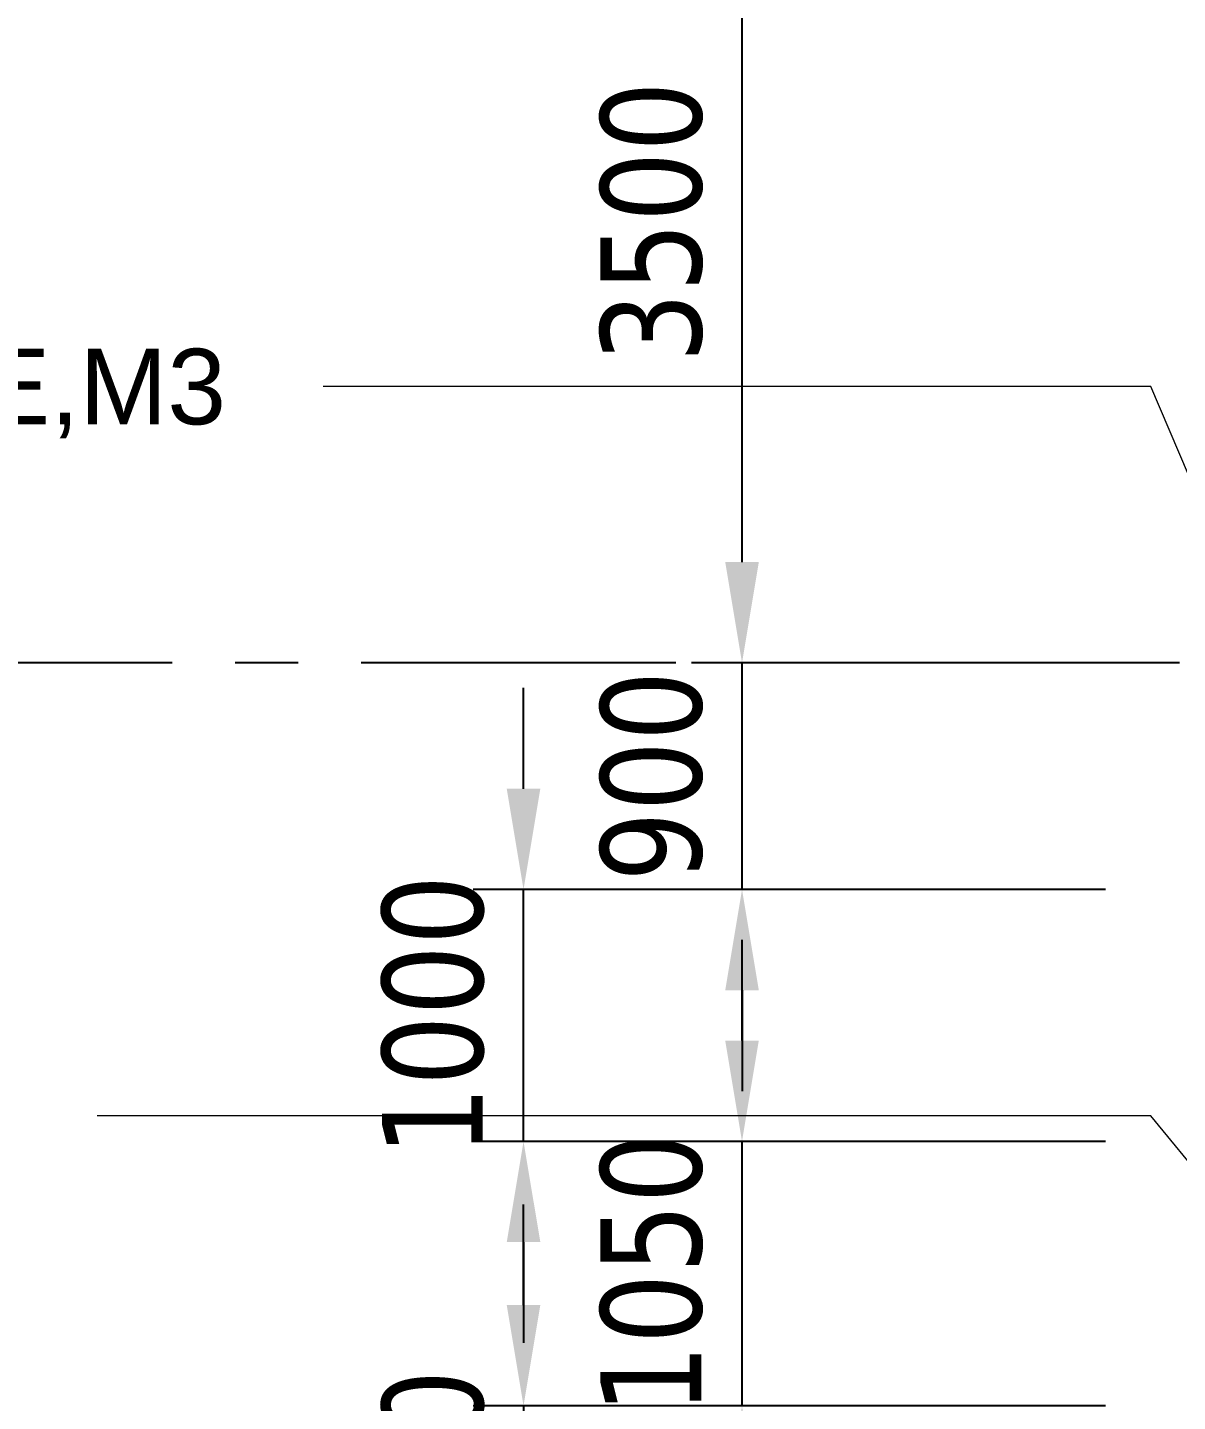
# Model space of a CAD drawing. Header units: millimetres. Extents: x 434053 to 1059003, y -2417481 to 936527.
# Drawn here: x 635589 to 640155, y -2247099 to -2241644 of the extents above; entities that cross this region are included whole.
import ezdxf

# ---------------------------------------------------------------- set-up
doc = ezdxf.new("R2010")
doc.units = ezdxf.units.MM
doc.header["$LTSCALE"] = 1000
doc.header["$MEASUREMENT"] = 0
doc.linetypes.add('CENTER', pattern=[2, 1.25, -0.25, 0.25, -0.25])
doc.layers.get('Defpoints').update_dxf_attribs({"color": 6})
doc.layers.add('A-ANNO-NOTE', color=3, linetype='Continuous', lineweight=5)
doc.layers.add('GRID', color=8, linetype='CENTER')
doc.layers.add('HZHZNEWPLOTLAYER#@$TT', color=7, linetype='Continuous')
doc.styles.add('Arial_1', font='arial.ttf', dxfattribs={"height": 300})
doc.styles.add('VERDANA', font='verdana.ttf', dxfattribs={"width": 0.8})
doc.dimstyles.new('A1-1-120', dxfattribs={"dimscale": 110, "dimtxt": 4, "dimasz": 4, "dimexe": 2, "dimexo": 2, "dimgap": 1.5, "dimtad": 1, "dimdec": 1, "dimdsep": 46, "dimtxsty": 'VERDANA', "dimcen": 0, "dimdle": 1, "dimclrd": 256, "dimclre": 256, "dimclrt": 2, "dimadec": 0, "dimazin": 0, "dimtfac": 1, "dimtdec": 1, "dimtmove": 0, "dimatfit": 2, "dimfxl": 1, "dimtolj": 1, "dimtzin": 0, "dimlwd": -1, "dimlwe": -1, "dimarcsym": 1})

# ---------------------------------------------------------------- blocks, each defined once
blk = doc.blocks.new('*D407')
at = {"transparency": 16777216}
for p, q in [((167935.9, 11500), (166292.4, 11500)), ((166492.4, 8400), (166492.4, 11100)), ((167935.9, 8000), (166292.4, 8000))]:
    blk.add_line(p, q, dxfattribs=at)
for points in [[(166425.8, 11100), (166559.1, 11100), (166492.4, 11500)], [(166425.8, 8400), (166559.1, 8400), (166492.4, 8000)]]:
    blk.add_solid(points, dxfattribs=at)
at = {"layer": 'Defpoints', "color": 0, "transparency": 16777216}
for p in [(166492.4, 11500), (168135.9, 11500), (168135.9, 8000)]:
    blk.add_point(p, dxfattribs=at)
at = {"color": 2, "transparency": 16777216, "insert": (166134.1, 9750), "char_height": 400, "width": 363.363, "attachment_point": 5, "rotation": 90, "style": 'VERDANA'}
blk.add_mtext('\\A1;3500', dxfattribs=at)
blk = doc.blocks.new('*D409')
at = {"transparency": 16777216}
for p, q in [((166492.4, 8400), (166492.4, 8800)), ((167935.9, 8000), (166292.4, 8000)), ((166492.4, 7100), (166492.4, 8000)), ((167935.9, 7100), (166292.4, 7100)), ((166492.4, 6700), (166492.4, 6300))]:
    blk.add_line(p, q, dxfattribs=at)
for points in [[(166425.8, 8400), (166559.1, 8400), (166492.4, 8000)], [(166425.8, 6700), (166559.1, 6700), (166492.4, 7100)]]:
    blk.add_solid(points, dxfattribs=at)
at = {"layer": 'Defpoints', "color": 0, "transparency": 16777216}
for p in [(166492.4, 8000), (168135.9, 8000), (168135.9, 7100)]:
    blk.add_point(p, dxfattribs=at)
at = {"color": 2, "transparency": 16777216, "insert": (166134.2, 7550), "char_height": 400, "width": 272.522, "attachment_point": 5, "rotation": 90, "style": 'VERDANA'}
blk.add_mtext('\\A1;900', dxfattribs=at)
blk = doc.blocks.new('*D408')
at = {"transparency": 16777216}
for p, q in [((165624.9, 7500), (165624.9, 7900)), ((167935.9, 7100), (165424.9, 7100)), ((165624.9, 6100), (165624.9, 7100)), ((167935.9, 6100), (165424.9, 6100)), ((165624.9, 5700), (165624.9, 5300))]:
    blk.add_line(p, q, dxfattribs=at)
for points in [[(165558.2, 7500), (165691.6, 7500), (165624.9, 7100)], [(165558.2, 5700), (165691.6, 5700), (165624.9, 6100)]]:
    blk.add_solid(points, dxfattribs=at)
at = {"layer": 'Defpoints', "color": 0, "transparency": 16777216}
for p in [(165624.9, 7100), (168135.9, 7100), (168135.9, 6100)]:
    blk.add_point(p, dxfattribs=at)
at = {"color": 2, "transparency": 16777216, "insert": (165266.7, 6600), "char_height": 400, "width": 272.522, "attachment_point": 5, "rotation": 90, "style": 'VERDANA'}
blk.add_mtext('\\A1;1000', dxfattribs=at)
blk = doc.blocks.new('*D410')
at = {"transparency": 16777216}
for p, q in [((166492.4, 6500), (166492.4, 6900)), ((167935.9, 6100), (166292.4, 6100)), ((166492.4, 5050), (166492.4, 6100)), ((167935.9, 5050), (166292.4, 5050)), ((166492.4, 4650), (166492.4, 4250))]:
    blk.add_line(p, q, dxfattribs=at)
for points in [[(166425.8, 6500), (166559.1, 6500), (166492.4, 6100)], [(166425.8, 4650), (166559.1, 4650), (166492.4, 5050)]]:
    blk.add_solid(points, dxfattribs=at)
at = {"layer": 'Defpoints', "color": 0, "transparency": 16777216}
for p in [(166492.4, 6100), (168135.9, 6100), (168135.9, 5050)]:
    blk.add_point(p, dxfattribs=at)
at = {"color": 2, "transparency": 16777216, "insert": (166134.2, 5575), "char_height": 400, "width": 272.522, "attachment_point": 5, "rotation": 90, "style": 'VERDANA'}
blk.add_mtext('\\A1;1050', dxfattribs=at)
blk = doc.blocks.new('*D411')
at = {"transparency": 16777216}
for p, q in [((165624.9, 5450), (165624.9, 5850)), ((167935.9, 5050), (165424.9, 5050)), ((165624.9, 5050), (165624.9, 4500)), ((167935.9, 4500), (165424.9, 4500)), ((165624.9, 4100), (165624.9, 3700))]:
    blk.add_line(p, q, dxfattribs=at)
for points in [[(165558.2, 5450), (165691.6, 5450), (165624.9, 5050)], [(165558.2, 4100), (165691.6, 4100), (165624.9, 4500)]]:
    blk.add_solid(points, dxfattribs=at)
at = {"layer": 'Defpoints', "color": 0, "transparency": 16777216}
for p in [(168135.9, 5050), (165624.9, 4500), (168135.9, 4500)]:
    blk.add_point(p, dxfattribs=at)
at = {"color": 2, "transparency": 16777216, "insert": (165266.7, 4775), "char_height": 400, "attachment_point": 5, "rotation": 90, "style": 'VERDANA'}
blk.add_mtext('\\A1;550', dxfattribs=at)
blk = doc.blocks.new('A$C6AE5520D')
at = {"layer": 'A-ANNO-NOTE'}
for p, q in [((11068.55, 13311.73), (10870.69, 13311.73)), ((14156.67, 13311.73), (11068.55, 13311.73)), ((15232.79, 10784.77), (14156.67, 13311.73)), ((14156.67, 10416.05), (9972.71, 10416.05)), ((15074.54, 9299.99), (14156.67, 10416.05))]:
    blk.add_line(p, q, dxfattribs=at)
at = {"layer": 'GRID'}
blk.add_line((18270.87, 12215.14), (258.38, 12215.14), dxfattribs=at)
at = {"layer": 'A-ANNO-NOTE', "insert": (4663.87, 13461.73), "char_height": 300, "width": 7159.0694, "attachment_point": 1, "style": 'Arial_1'}
blk.add_mtext('ARCHITECTURAL GRILLE,M3', dxfattribs=at)
for base, p1, p2, picture, middle in [((12533.78, 15715.14), (14177.24, 12215.14), (14177.24, 15715.14), '*D407', (12533.78, 13965.14)), ((12533.78, 12215.14), (14177.24, 11315.14), (14177.24, 12215.14), '*D409', (12533.78, 11765.14)), ((11666.26, 11315.14), (14177.24, 10315.14), (14177.24, 11315.14), '*D408', (11666.26, 10815.14)), ((12533.78, 10315.14), (14177.24, 9265.14), (14177.24, 10315.14), '*D410', (12533.78, 9790.14)), ((11666.26, 8715.14), (14177.24, 9265.14), (14177.24, 8715.14), '*D411', (11666.26, 8990.14))]:
    dim = blk.add_linear_dim(base=base, p1=p1, p2=p2, angle=90, dimstyle='A1-1-120')
    dim.commit()
    dim.dimension.update_dxf_attribs({"geometry": picture, "text_midpoint": middle, "dimtype": 128, "insert": (-153958.65, 4215.14)})

msp = doc.modelspace()

# ---------------------------------------------------------------- block references
at = {"layer": 'HZHZNEWPLOTLAYER#@$TT'}
msp.add_blockref('A$C6AE5520D', (625892.3, -2256381.3), dxfattribs=at)

doc.saveas('drawing.dxf')
